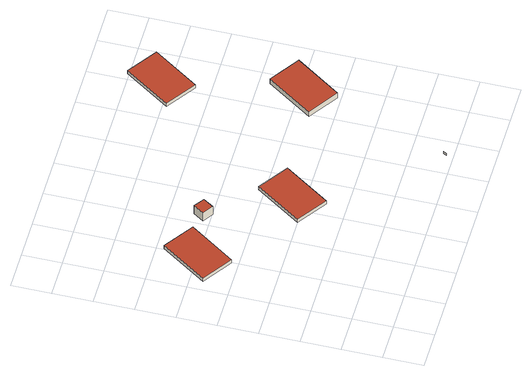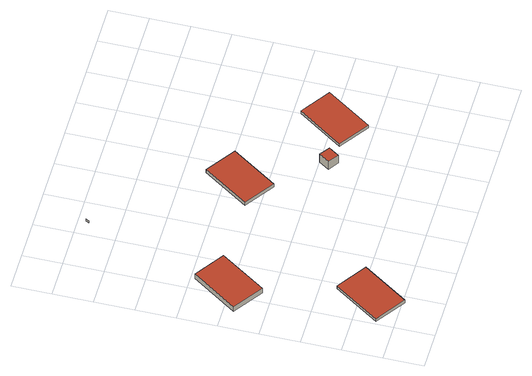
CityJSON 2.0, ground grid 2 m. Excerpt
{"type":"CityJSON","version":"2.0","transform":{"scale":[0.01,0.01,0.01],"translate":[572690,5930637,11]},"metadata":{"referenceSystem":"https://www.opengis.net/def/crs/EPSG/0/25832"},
"CityObjects":{
"building1":{"type":"Building","attributes":{"Grundfläche 2D":"6602.493035","Grundhöhe NN":"3.817"},"children":["building1-1","building1-2","building1-3","building1-4","building1-5"],"geometry":[{"type":"MultiSurface","lod":"3","boundaries":[[[0,1,2,3]]],"semantics":{"surfaces":[{"type":"WallSurface"}],"values":[0]}}]},
"building1-1":{"type":"BuildingInstallation","parents":["building1"],"geometry":[{"type":"MultiSurface","lod":"3","boundaries":[[[4,5,6,7]],[[7,6,8,9]],[[4,7,9,10]],[[5,4,10,11]],[[6,5,11,8]]],"semantics":{"surfaces":[{"type":"RoofSurface"},{"type":"WallSurface"}],"values":[0,1,1,1,1]}}]},
"building1-2":{"type":"BuildingInstallation","parents":["building1"],"geometry":[{"type":"MultiSurface","lod":"3","boundaries":[[[12,13,14,15]],[[15,14,16,17]],[[12,15,17,18]],[[13,12,18,19]],[[14,13,19,16]]],"semantics":{"surfaces":[{"type":"RoofSurface"},{"type":"WallSurface"}],"values":[0,1,1,1,1]}}]},
"building1-3":{"type":"BuildingInstallation","parents":["building1"],"geometry":[{"type":"MultiSurface","lod":"3","boundaries":[[[20,21,22,23]],[[23,22,24,25]],[[20,23,25,26]],[[21,20,26,27]],[[22,21,27,24]]],"semantics":{"surfaces":[{"type":"RoofSurface"},{"type":"WallSurface"}],"values":[0,1,1,1,1]}}]},
"building1-4":{"type":"BuildingInstallation","parents":["building1"],"geometry":[{"type":"MultiSurface","lod":"3","boundaries":[[[28,29,30,31]],[[31,30,32,33]],[[28,31,33,34]],[[29,28,34,35]],[[30,29,35,32]]],"semantics":{"surfaces":[{"type":"RoofSurface"},{"type":"WallSurface"}],"values":[0,1,1,1,1]}}]},
"building1-5":{"type":"BuildingInstallation","parents":["building1"],"geometry":[{"type":"MultiSurface","lod":"3","boundaries":[[[36,37,38,39]],[[40,41,39,38]],[[36,39,41,42]],[[37,36,42,43]],[[38,37,43,40]]],"semantics":{"surfaces":[{"type":"RoofSurface"},{"type":"WallSurface"}],"values":[0,1,1,1,1]}}]}
},
"vertices":[
[1113,36,66],[1124,53,66],[1124,53,80],[1113,36,80],
[211,1167,86],[55,938,86],[203,837,86],[359,1066,86],[203,837,66],[359,1066,66],[211,1167,66],[55,938,66],
[426,1034,120],[476,1000,120],[511,1052,120],[461,1086,120],[511,1052,66],[461,1086,66],[426,1034,66],[476,1000,66],
[683,832,86],[527,603,86],[675,502,86],[831,731,86],[675,502,66],[831,731,66],[683,832,66],[527,603,66],
[1346,951,98],[1190,721,98],[1338,621,98],[1494,850,98],[1338,621,66],[1494,850,66],[1346,951,66],[1190,721,66],
[1239,1611,86],[1083,1382,86],[1231,1281,86],[1387,1510,86],[1231,1281,66],[1387,1510,66],[1239,1611,66],[1083,1382,66]
]}
